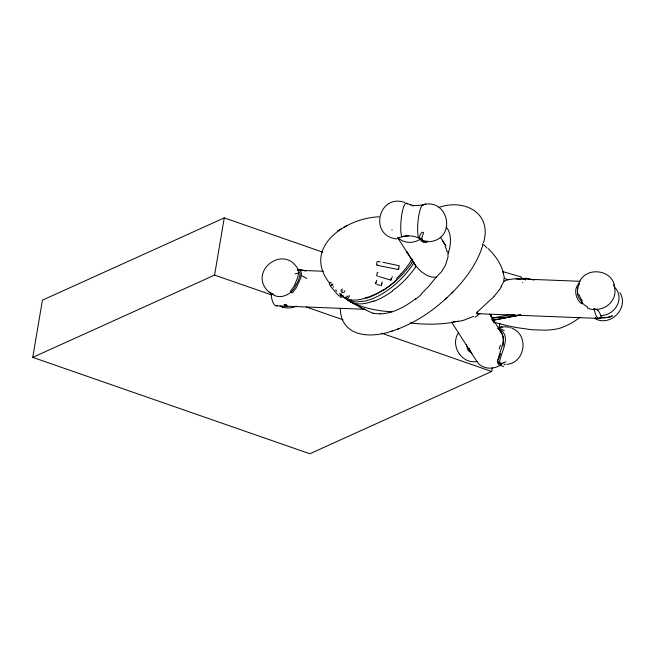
<?xml version="1.0" encoding="UTF-8"?>
<svg xmlns="http://www.w3.org/2000/svg" width="655" height="655" viewBox="0 0 655 655"><rect width="100%" height="100%" fill="white"/><g stroke="black" fill="none" stroke-linecap="round" stroke-linejoin="round"><path stroke-width="0.98" d="M411.872 259.265L410.857 260.952M392.337 276.59L390.863 280.127L391.289 278.776M341.607 296.019L341.73 294.242M492.347 367.471L491.668 371.483L309.84 453.759L32.75 357.368L42.428 300.162L224.256 217.886L322.727 252.142M32.75 357.368L214.578 275.092L224.256 217.886M499.135 327.328L499.814 323.316M503.024 346.036C504.063 340.723 503.867 334.181 499.478 330.398M483.439 242.89C492.544 213.317 464.714 198.203 438.482 207.512M498.52 359.358L500.641 353.708M381.98 283.279L381.022 285.711L382.143 282.018M398.838 268.165L398.371 269.532L377.149 265.324M490.849 315.71L490.972 315.284M482.956 244.667C477.38 263.457 465.287 279.718 451.483 293.334M503.785 281.437L503.327 282.755M376.273 282.37L375.487 283.844L376.69 280.283M521.044 277.507L521.233 276.959L502.655 271.579M525.097 279.325L525.605 278.318M296.158 284.368C293.268 293.424 282.051 299.458 273.798 295.176M458.647 332.552C449.903 344.8 460.964 363.337 475.735 361.724M578.717 283.582C584.366 266.675 611.123 268.427 614.611 285.817M504.006 364.974L504.481 364.303A1.244 0.892 76.5 0 1 504.735 364.18L505.382 364.196M501.624 286.333L499.454 289.821M413.911 262.843C405.42 275.968 393.876 287.209 380.268 294.947A172.249 72.615 -70.8 0 1 365.097 301.079L355.788 302.037L348.394 300.383A87.835 37.024 -70.8 0 1 346.593 299.433L342.688 295.945M579.282 284.147C577.153 287.209 577.063 291.246 577.964 294.75C577.374 298.262 583.523 301.423 581.853 303.936C576.203 300.072 572.576 288.495 579.429 283.41M411.61 263.179L413.01 261.026M415.327 267.134L415.999 266.151L421.067 271.506L427.166 275.542L431.94 277.122L436.083 277.221L441.413 271.882L445.506 265.054L448.004 257.178L447.987 251.381M436.083 277.221L429.058 286.006L421.1 294.062M476.979 312.304L494.099 296.502M401.007 273.929L396.652 278.481M579.871 317.339C574.14 321.982 567.369 325.584 560.41 328.065A45.506 15.335 9.6 0 1 557.241 328.859A48.331 16.293 9.6 0 1 545.001 330.185L531.893 329.735L516.983 327.639A83.07 28.001 9.6 0 1 506.323 325.486L494.926 322.514L491.283 316.815L492.151 318.174L509.336 314.744M397.691 329.121C416.138 322.121 432.824 310.879 447.185 297.435M445.138 299.392L453.383 291.516M394.76 281.773L402.186 274.748L408.777 267.068A61.766 26.036 -70.8 0 0 411.61 263.179M379.204 216.821C345.676 217.902 301.472 247.59 329.776 283.427M398.355 269.549L399.329 265.791L382.962 262.27M395.227 288.568L392.795 290.435M415.679 298.664C405.388 306.646 393.221 313.442 379.908 313.966M337.505 231.035L341.214 228.882M343.891 227.326L347.338 225.328M477.937 314.752L480.467 313.385M473.54 316.398L465.615 319.435M376.928 293.604L370.378 296.314M296.363 306.122C291.999 308.308 286.751 308.521 282.149 306.949M428.648 241.425C421.763 245.65 416.261 236.594 422.205 232.23A1.335 0.761 22.5 0 1 422.622 232.279L423.58 232.64L421.935 237.495L422.295 239.927L424.456 241.359L428.026 241.294M374.046 300.948L372.179 301.611M367.357 297.747L366.366 298.082M342.5 320.041C350.998 338.635 376.216 336.686 392.329 330.988M391.272 331.365L398.764 328.744M369.944 296.461L369.092 296.74M368.233 296.993L366.964 297.345M503.9 281.347A28.099 25.283 76.6 0 1 508.673 279.628L514.699 278.784L521.069 279.317M478.977 313.393L477.356 313.68M365.285 297.755L365.703 297.665M520.913 314.768L518.899 315.194M520.029 314.973L506.495 317.659M518.22 315.333L516.181 315.743M520.144 315.137L513.315 316.365M506.757 317.593L493.469 320.238M509.385 317.069L493.19 320.229M510.048 316.938L515.501 315.874M422.811 204.778C448.642 197.466 457.313 238.969 429.492 241.695M499.102 327.549L504.44 326.755L508.558 327.213M423.261 204.679L425.84 204.18C420.715 205.334 415.393 206.292 410.226 204.72L410.767 204.9L406.501 203.197M499.56 327.451L502.139 326.951L499.405 327.475M506.864 364.319C525.089 363.009 529.297 335.057 512.235 328.425M458.279 321.286L452.99 321.703M491.234 316.799L491.708 316.717M455.405 321.916C440.455 324.675 425.095 324.782 410.03 322.899M426.159 241.228L422.762 240.893L420.952 238.788A18.749 16.883 -32.5 0 1 418.61 237.929A24.382 21.951 -32.5 0 0 408.433 235.89A24.26 21.738 -20.3 0 0 401.785 236.676A17.628 3.676 -84.8 0 1 401.834 214.357A17.628 3.676 -84.8 0 1 407.312 204M509.197 316.946L493.109 317.929M398.576 238.993L398.265 238.6L415.966 266.118M600.815 315.694A18.749 6.313 -87.8 0 0 601.462 317.348L600.447 317.348M287.316 305.811L285.252 305.803M286.472 305.615L284.737 305.582M613.448 284.696A17.628 15.892 -32.3 0 1 611.819 301.169A17.628 15.892 -32.3 0 1 596.115 309.324L595.567 309.307A18.889 6.362 -87.8 0 1 594.241 308.832L593.61 308.8M297.648 270.245L298.123 270.261L297.665 270.237M599.71 317.675C603.754 317.675 609.985 317.65 612.343 315.776C609.003 317.937 603.902 317.962 599.669 317.904M297.919 270.245L323.308 271.244M516.058 278.776L580.215 281.29M594.208 308.832L594.241 308.832A18.193 6.132 -87.8 0 0 601.462 317.348M276.402 305.828L364.671 309.275M477.118 313.671L599.309 318.453M297.681 270.237L300.105 270.761L301.185 272.038L301.39 274.682L300.604 278.375L295.798 288.577L292.13 292.957L291.229 292.155A1.351 0.557 43.1 0 0 290.869 291.942L290.165 291.762L294.218 285.924L297.706 277.515L298.811 271.899L297.738 269.369M498.062 328.589L501.771 329.146L504.244 330.767M364.442 309.266L362.076 308.669L360.013 306.884M392.05 311.788C377.264 311.109 361.732 307.727 348.853 301.046A70.519 29.794 -71.5 0 1 345.766 298.312L345.431 298.074A3.627 3.111 52.3 0 0 345.873 297.681M396.873 238.944C368.56 236.25 378.156 193.217 404.782 202.444M595.297 317.364L595.886 317.429M377.648 261.476L380.293 261.844M498.209 328.605C513.119 335.532 500.461 352.071 499.478 362.747M378.852 276.467L390.855 280.135M534.136 280.094L525.842 278.121M354.281 303.265L352.996 302.921M372.924 313.246L366.161 310.192M508.681 279.644C502.221 279.267 504.866 275.649 502.737 271.563M509.901 327.549L511.137 327.959M379.638 285.269L376.879 284.335M214.578 275.092L270.572 294.57M306.294 306.998L342.983 319.763M381.603 333.198L491.668 371.483M498.054 328.859L498.611 329.113M340.109 293.808L344.35 297.706L350.114 299.826A145.336 61.046 -70.5 0 0 366.432 297.763M361.02 307.776L350.45 301.75M350.376 301.898L350.45 301.93A3.635 3.291 -62.9 0 0 351.023 299.785M595.108 318.641C610.304 327.205 629.373 307.965 619.998 292.777M280.029 306.008L281.003 306.507M587.723 307.121L584.203 304.845L581.296 301.832M411.954 259.192L412.331 259.707M350.04 301.472L349.23 300.915M498.864 329.26L500.248 330.783M348.051 300.072L345.431 298.074M341.681 295.61L340.813 294.922M498.807 329.539L499.241 329.874M342.532 296.412L339.56 293.718M338.586 295.552L339.143 296.044M338.062 295.077L330.472 286.251M499.446 330.063C508.747 340.002 497.677 352.357 497.792 363.026M269.541 292.646C246.477 272.611 283.206 243.365 297.788 268.837M442.403 240.966L445.826 245.592L440.34 237.053M488.155 248.532C495.172 255.434 501.181 263.76 503.507 273.462M336.785 291.107L335.663 289.87M446.26 226.974C450.083 231.567 450.837 237.888 450.296 243.652A22.033 8.843 -71.4 0 1 449.887 246.788A22.614 9.088 -71.4 0 1 448.348 253.264M333.534 287.25L333.084 286.644M332.216 285.392L331.184 283.779M494.926 322.514L501.517 332.748M451.532 322.047L476.881 361.494M489.572 314.13L492.151 318.174M408.433 235.89A24.628 22.18 -32.5 0 0 401.875 236.905A18.889 17.005 -32.5 0 1 397.994 237.618L398.142 237.855M408.319 254.206L406.509 251.356L415.164 265.095L413.96 262.958M471.862 353.921L469.537 349.557M468.849 348.313L470.372 351.751A1.351 0.434 -30.2 0 0 470.077 351.768C467.514 351.817 467.203 346.634 466.344 344.505M469.357 349.107L469.005 348.19M341.976 318.682L340.641 313.344L340.281 308.399M344.874 290.64A1.94 1.777 -14.1 0 1 343.171 292.49A1.94 1.777 -14.1 0 1 341.058 291.205A1.94 1.777 -14.1 0 1 342.287 289.06M349.492 295.683A1.94 0.696 -52.6 0 1 348.002 297.935A1.94 0.696 -52.6 0 1 346.921 297.755M347.633 296.33A1.94 0.696 -52.6 0 1 348.01 295.88M332.928 283.918A1.94 1.506 -31.7 0 1 330.808 285.416A1.94 1.506 -31.7 0 1 329.359 283.983A1.94 1.506 -31.7 0 1 331.184 282.182M343.114 295.79A1.94 1.359 -53.8 0 1 341.255 297.37A1.94 1.359 -53.8 0 1 340.101 296.011A1.94 1.359 -53.8 0 1 341.591 293.989M377.64 275.78A1.94 0.639 -80.6 0 1 376.797 274.519A1.94 0.639 -80.6 0 1 377.968 272.455M377.665 264.898A1.94 0.696 -82.4 0 1 376.666 263.916A1.94 0.696 -82.4 0 1 377.714 261.492M390.863 278.825A33.012 15.196 20.6 0 1 391.24 278.981M342.008 295.462A7.541 0.459 38.9 0 1 341.001 294.611M346.978 296.412A13.01 4.364 29.6 0 1 346.732 296.207M342.647 291.025A13.01 4.364 29.6 0 1 342.573 290.55M297.828 269.377A48.249 22.892 66.5 0 1 305.779 271.178M301.046 275.444A42.256 14.508 46.3 0 1 306.712 278.473M283.148 307.146A16.735 6.19 -8.7 0 1 282.002 307.08M286.538 304.534A13.378 2.751 -2 0 1 284.057 304.452M397.634 238.109A1.294 1.212 -25.2 0 1 397.88 238.215M506.012 361.806A17.276 8.695 -44.9 0 1 503.024 362.673M503.507 366.505A19.846 11.88 -68.4 0 1 500.608 365.203M500.019 365.646A16.735 7.86 -39.2 0 1 498.127 362.821M503.056 363.525A13.378 5.78 -26.3 0 1 499.675 362.624M514.437 314.588A193.651 85.371 -38.2 0 1 510.327 315.227M413.362 205.989A24.26 22.729 -29.6 0 1 412.298 205.768M418.586 237.912A17.628 3.676 -84.8 0 1 418.578 216.911A17.628 3.676 -84.8 0 1 423.695 204.892M391.919 229.692A15.417 0.663 62.1 0 1 392.116 230.069M420.952 238.788A18.193 16.383 -32.5 0 1 397.994 237.618M498.152 328.458A17.628 3.676 -84.8 0 1 500.191 327.86M477.765 361.404A16.596 14.942 -32.5 0 1 476.742 361.544A18.193 16.383 -32.5 0 0 501.689 364.295A17.628 15.876 -32.5 0 1 499.364 363.746M502.36 363.509A14.852 6.46 -31.2 0 1 497.497 359.808M500.379 345.136A17.112 2.988 -73.7 0 1 499.143 349.058M596.115 309.324A24.26 6.1 -89.5 0 1 597.786 310.323A24.382 8.212 -87.8 0 1 600.807 315.669M595.567 309.307A24.628 8.294 -87.8 0 1 597.786 310.323M614.767 287.34A17.628 15.892 -32.3 0 1 617.28 305.091A17.628 15.892 -32.3 0 1 600.807 315.669M577.956 294.987A14.59 10.734 51.3 0 1 577.98 287.807M582.426 301.046A16.94 13.37 49.6 0 1 579.249 294.865M593.643 309.545A15.417 14.361 46.7 0 1 587.355 307.981M269.582 291.884A17.636 15.892 -32.3 0 0 270.597 292.859A17.529 15.802 -32.3 0 0 272.169 294.07M271.989 294.062A16.596 5.592 -87.8 0 1 271.047 293.718A18.193 6.132 -87.8 0 0 277.523 305.533M273.986 294.676A18.037 16.596 45.1 0 1 271.342 293.235M295.094 273.839A16.35 5.445 -32.5 0 1 298.893 273.282M299.802 272.251A14.001 4.421 -59.4 0 1 296.42 284.434M271.407 295.217A17.628 15.884 -32.3 0 1 270.319 292.629M344.997 298.074A3.635 3.291 -62.9 0 1 346.045 297.043M382.954 290.018A169.44 71.289 -70.7 0 1 367.316 297.959M396.643 279.685A133.694 56.51 -70.9 0 1 382.888 290.55M410.914 261.148A66.122 27.567 -70.3 0 1 400.999 273.905M411.586 258.299A22.606 19.339 -78.2 0 0 412.02 259.192A5.748 0.475 61.9 0 0 412.568 260.805M483.857 244.913A24.26 4.855 30.5 0 1 486.902 248.032M482.252 244.078A24.251 5.101 30.5 0 1 482.85 244.593M503.99 278.326A20.321 18.365 50.4 0 1 503.736 281.388M525.4 279.431A8.916 1.171 -84.2 0 1 525.449 280.07M524.418 278.318A3.218 0.86 -5 0 1 523.55 278.498M524.262 279.071A2.096 1.236 25.5 0 1 522.485 278.612M522.362 278.678A1.834 0.901 27.5 0 1 521.667 277.957M421.108 294.668A151.575 65.86 -73.4 0 1 415.663 299.22M522.592 282.338A31.915 9.931 18.3 0 1 522.87 282.403M364.475 309.135A11.389 1.818 31 0 1 360.962 307.711M499.298 289.772A20.903 6.624 -52.5 0 1 494.05 296.256M476.562 313.426A12.093 2.088 -27.2 0 1 477.405 312.14M477.503 313.589A9.383 1.687 -26.3 0 1 476.676 313.508M502.712 283.328A12.822 2.636 -56.1 0 1 501.059 286.653M491.635 319.419A18.234 12.822 57.3 0 1 494.075 322.956M365.768 309.905A75.505 32.938 -71.1 0 1 365.187 309.438M379.982 313.655A137.239 59.728 -72.2 0 1 372.941 313.18M444.982 246.075A20.911 18.266 72.7 0 1 446.997 251.585M477.872 315.17A24.644 13.059 -2 0 1 475.022 317.126M465.312 319.755A11.561 1.253 -17.1 0 1 457.771 321.474M415.385 267.404A79.689 34.019 -71.3 0 1 407.304 277.409M407.148 277.687A121.92 51.745 -71.2 0 1 395.219 288.708M392.763 290.861A173.01 73.237 -71.1 0 1 374.005 301.177M372.204 301.505A148.669 62.88 -71.1 0 1 354.232 303.429M491.062 315.685A7.713 4.691 -63.8 0 1 491.209 315.145M394.752 281.838A156.561 65.999 -70.8 0 1 376.944 293.53"/></g></svg>
